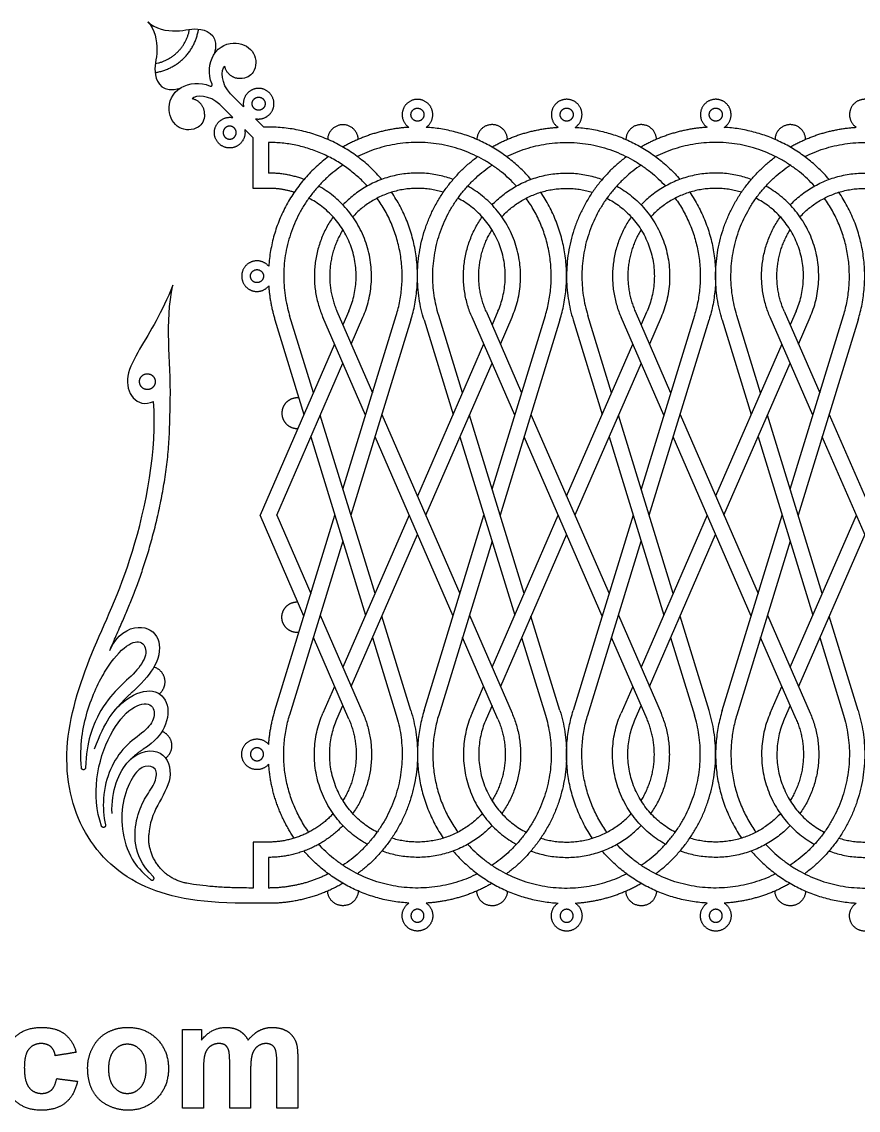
# Model space of a CAD drawing. Header units: millimetres. Extents: x -117 to 119, y -123 to 112.
# Drawn here: x 35.55 to 73.88, y -121.64 to -71.75 of the extents above; entities that cross this region are included whole.
import ezdxf

# ---------------------------------------------------------------- set-up
doc = ezdxf.new("R2010")
doc.units = ezdxf.units.MM
doc.header["$MEASUREMENT"] = 0
doc.layers.add('Layer 03', color=5, linetype='Continuous')

msp = doc.modelspace()

# ---------------------------------------------------------------- linework, layer by layer
at = {"layer": 'Layer 03'}
for p, q in [((45.715, -75.646), (45.121, -75.051)), ((45.219, -76.142), (44.624, -75.548)), ((46.645, -76.576), (46.261, -76.192)), ((46.149, -77.072), (45.765, -76.689)), ((46.149, -79.384), (46.149, -77.072)), ((48.912, -88.755), (47.823, -85.207)), ((51.306, -89.786), (49.35, -85.295)), ((49.994, -85.015), (51.623, -88.755)), ((50.54, -85.015), (50.267, -85.642)), ((50.267, -93.17), (52.711, -85.207)), ((50.65, -86.522), (51.184, -85.295)), ((55.744, -88.755), (54.655, -85.207)), ((58.138, -89.786), (56.183, -85.295)), ((56.827, -85.015), (58.455, -88.755)), ((57.373, -85.015), (57.1, -85.642)), ((57.1, -93.17), (59.544, -85.207)), ((57.483, -86.522), (58.017, -85.295)), ((62.577, -88.755), (61.488, -85.207)), ((64.971, -89.786), (63.015, -85.295)), ((63.659, -85.015), (65.287, -88.755)), ((63.932, -85.642), (64.205, -85.015)), ((66.376, -85.207), (63.932, -93.17)), ((64.849, -85.295), (64.315, -86.522)), ((69.409, -88.755), (68.32, -85.207)), ((71.803, -89.786), (69.848, -85.295)), ((70.491, -85.015), (72.12, -88.755)), ((71.038, -85.015), (70.765, -85.642)), ((70.765, -93.17), (73.209, -85.207)), ((71.147, -86.522), (71.681, -85.295)), ((47.152, -85.413), (48.481, -89.744)), ((53.383, -85.413), (50.634, -94.367)), ((53.984, -85.413), (55.314, -89.744)), ((60.215, -85.413), (57.467, -94.367)), ((60.817, -85.413), (62.146, -89.744)), ((64.299, -94.367), (67.048, -85.413)), ((67.649, -85.413), (68.978, -89.744)), ((73.88, -85.413), (71.132, -94.367)), ((49.884, -86.522), (46.468, -94.367)), ((56.717, -86.522), (53.683, -93.487)), ((60.516, -93.487), (63.549, -86.522)), ((70.382, -86.522), (67.348, -93.487)), ((47.234, -94.367), (50.267, -87.401)), ((54.066, -94.367), (57.1, -87.401)), ((63.932, -87.401), (60.899, -94.367)), ((67.731, -94.367), (70.765, -87.401)), ((51.737, -97.958), (49.228, -89.786)), ((52.053, -89.744), (55.63, -97.958)), ((58.569, -97.958), (56.061, -89.786)), ((58.886, -89.744), (62.463, -97.958)), ((65.402, -97.958), (62.893, -89.786)), ((65.718, -89.744), (69.295, -97.958)), ((72.234, -97.958), (69.726, -89.786)), ((72.551, -89.744), (76.127, -97.958)), ((48.798, -90.776), (51.306, -98.947)), ((55.314, -98.989), (51.737, -90.776)), ((55.63, -90.776), (58.138, -98.947)), ((62.146, -98.989), (58.569, -90.776)), ((62.463, -90.776), (64.971, -98.947)), ((68.978, -98.989), (65.402, -90.776)), ((69.295, -90.776), (71.803, -98.947)), ((75.811, -98.989), (72.234, -90.776)), ((48.481, -98.989), (46.468, -94.367)), ((47.152, -103.32), (49.9, -94.367)), ((47.234, -94.367), (48.798, -97.958)), ((53.301, -94.367), (50.267, -101.332)), ((53.984, -103.32), (56.732, -94.367)), ((57.1, -101.332), (60.133, -94.367)), ((63.565, -94.367), (60.817, -103.32)), ((66.965, -94.367), (63.932, -101.332)), ((67.649, -103.32), (70.397, -94.367)), ((70.765, -101.332), (73.798, -94.367)), ((50.65, -102.212), (53.683, -95.246)), ((60.516, -95.246), (57.483, -102.212)), ((64.315, -102.212), (67.348, -95.246)), ((74.181, -95.246), (71.147, -102.212)), ((50.267, -95.563), (47.823, -103.526)), ((57.1, -95.563), (54.655, -103.526)), ((61.488, -103.526), (63.932, -95.563)), ((70.765, -95.563), (68.32, -103.526)), ((49.228, -98.947), (51.184, -103.438)), ((53.383, -103.32), (52.053, -98.989)), ((56.061, -98.947), (58.017, -103.438)), ((60.215, -103.32), (58.886, -98.989)), ((62.893, -98.947), (64.849, -103.438)), ((67.048, -103.32), (65.718, -98.989)), ((69.726, -98.947), (71.681, -103.438)), ((73.88, -103.32), (72.551, -98.989)), ((50.54, -103.718), (48.912, -99.979)), ((51.623, -99.979), (52.711, -103.526)), ((57.373, -103.718), (55.744, -99.979)), ((58.455, -99.979), (59.544, -103.526)), ((64.205, -103.718), (62.577, -99.979)), ((65.287, -99.979), (66.376, -103.526)), ((71.038, -103.718), (69.409, -99.979)), ((72.12, -99.979), (73.209, -103.526)), ((49.884, -102.212), (49.35, -103.438)), ((56.183, -103.438), (56.717, -102.212)), ((63.549, -102.212), (63.015, -103.438)), ((69.848, -103.438), (70.382, -102.212)), ((49.994, -103.718), (50.267, -103.091)), ((57.1, -103.091), (56.827, -103.718)), ((63.659, -103.718), (63.932, -103.091)), ((70.765, -103.091), (70.491, -103.718)), ((46.149, -109.349), (46.149, -111.455))]:
    msp.add_line(p, q, dxfattribs=at)
for points in [[(46.851, -76.576), (46.645, -76.576)], [(46.851, -77.278), (46.851, -78.682)], [(46.851, -79.384), (46.149, -79.384)], [(46.851, -109.349), (46.149, -109.349)], [(46.851, -110.051), (46.851, -111.455)], [(46.851, -112.157), (46.149, -112.157)]]:
    msp.add_lwpolyline(points, dxfattribs=at)
for points, degree in [([(41.321, -71.748), (41.646, -72.073), (42.733, -72.286), (43.682, -71.9), (44.609, -72.449), (44.367, -73.232)], 3), ([(41.321, -71.748), (41.646, -72.073), (41.859, -73.161), (41.473, -74.109), (42.022, -75.036), (42.805, -74.795)], 3), ([(45.121, -75.051), (44.66, -74.59), (44.675, -73.941), (44.85, -73.777)], 3), ([(44.624, -75.548), (44.163, -75.087), (43.514, -75.103), (43.35, -75.277)], 3), ([(42.472, -83.815), (42.219, -84.452), (41.704, -85.515), (40.934, -86.75), (40.255, -88.02), (40.531, -89.104), (41.2, -89.335), (41.583, -89.15)], 3), ([(46.149, -112.157), (43.867, -112.157), (40.987, -111.715), (38.136, -109.151), (37.246, -105.116), (38.661, -100.593), (40.687, -96.712), (41.771, -91.342), (41.583, -89.15)], 3), ([(35.178, -118.345), (35.647, -117.844), (36.446, -117.844)], 2), ([(36.446, -117.844), (37.101, -117.844), (37.487, -118.127)], 2), ([(37.487, -118.127), (37.873, -118.409), (38.042, -118.986)], 2), ([(38.8, -118.765), (39.033, -118.317), (39.46, -118.08)], 2), ([(39.46, -118.08), (39.888, -117.844), (40.415, -117.844)], 2), ([(40.415, -117.844), (41.23, -117.844), (41.75, -118.38)], 2), ([(42.918, -117.937), (43.351, -117.937), (43.783, -117.937)], 2), ([(42.918, -121.548), (42.918, -119.743), (42.918, -117.937)], 2), ([(43.783, -118.426), (44.254, -117.844), (44.906, -117.844)], 2), ([(43.783, -117.937), (43.783, -118.182), (43.783, -118.426)], 2), ([(44.906, -117.844), (45.252, -117.844), (45.506, -117.989)], 2), ([(45.506, -117.989), (45.76, -118.134), (45.923, -118.426)], 2), ([(45.923, -118.426), (46.16, -118.134), (46.434, -117.989)], 2), ([(46.434, -117.989), (46.708, -117.844), (47.019, -117.844)], 2), ([(47.019, -117.844), (47.415, -117.844), (47.689, -118.006)], 2), ([(47.689, -118.006), (47.963, -118.168), (48.098, -118.482)], 2), ([(36.439, -118.585), (36.086, -118.585), (35.876, -118.836)], 2), ([(36.872, -118.725), (36.705, -118.585), (36.439, -118.585)], 2), ([(37.085, -119.141), (37.038, -118.864), (36.872, -118.725)], 2), ([(40.389, -118.616), (40.023, -118.616), (39.773, -118.906)], 2), ([(41.004, -118.906), (40.756, -118.616), (40.389, -118.616)], 2), ([(41.75, -118.38), (42.27, -118.915), (42.27, -119.732)], 2), ([(44.199, -118.704), (44.025, -118.823), (43.95, -119.048)], 2), ([(44.589, -118.585), (44.372, -118.585), (44.199, -118.704)], 2), ([(44.874, -118.66), (44.769, -118.585), (44.589, -118.585)], 2), ([(45.029, -118.888), (44.979, -118.735), (44.874, -118.66)], 2), ([(46.365, -118.708), (46.191, -118.83), (46.113, -119.066)], 2), ([(46.738, -118.585), (46.54, -118.585), (46.365, -118.708)], 2), ([(47.142, -118.789), (47.011, -118.585), (46.738, -118.585)], 2), ([(48.098, -118.482), (48.196, -118.714), (48.196, -119.232)], 2), ([(35.876, -118.836), (35.665, -119.087), (35.665, -119.675)], 2), ([(38.042, -118.986), (37.564, -119.064), (37.085, -119.141)], 2), ([(38.567, -119.691), (38.567, -119.213), (38.8, -118.765)], 2), ([(39.773, -118.906), (39.523, -119.197), (39.523, -119.743)], 2), ([(41.252, -119.736), (41.252, -119.197), (41.004, -118.906)], 2), ([(43.95, -119.048), (43.875, -119.272), (43.875, -119.793)], 2), ([(45.079, -119.568), (45.079, -119.041), (45.029, -118.888)], 2), ([(46.113, -119.066), (46.036, -119.303), (46.036, -119.813)], 2), ([(47.239, -119.483), (47.239, -118.946), (47.142, -118.789)], 2), ([(48.196, -119.232), (48.196, -120.39), (48.196, -121.548)], 2), ([(35.665, -119.675), (35.665, -120.329), (35.881, -120.599)], 2), ([(38.8, -120.753), (38.567, -120.317), (38.567, -119.691)], 2), ([(41.004, -120.579), (41.252, -120.288), (41.252, -119.736)], 2), ([(42.27, -119.732), (42.27, -120.557), (41.745, -121.099)], 2), ([(45.079, -121.548), (45.079, -120.558), (45.079, -119.568)], 2), ([(47.239, -121.548), (47.239, -120.516), (47.239, -119.483)], 2), ([(36.903, -120.716), (37.076, -120.563), (37.147, -120.19)], 2), ([(37.147, -120.19), (37.625, -120.252), (38.104, -120.314)], 2), ([(39.523, -119.743), (39.523, -120.288), (39.773, -120.579)], 2), ([(43.875, -119.793), (43.875, -120.67), (43.875, -121.548)], 2), ([(46.036, -119.813), (46.036, -120.681), (46.036, -121.548)], 2), ([(35.881, -120.599), (36.096, -120.869), (36.459, -120.869)], 2), ([(36.459, -120.869), (36.73, -120.869), (36.903, -120.716)], 2), ([(38.104, -120.314), (37.958, -120.97), (37.545, -121.306)], 2), ([(39.773, -120.579), (40.023, -120.869), (40.389, -120.869)], 2), ([(40.389, -120.869), (40.756, -120.869), (41.004, -120.579)], 2), ([(36.437, -121.641), (35.647, -121.641), (35.178, -121.138)], 2), ([(39.481, -121.415), (39.033, -121.189), (38.8, -120.753)], 2), ([(41.745, -121.099), (41.22, -121.641), (40.422, -121.641)], 2), ([(37.545, -121.306), (37.131, -121.641), (36.437, -121.641)], 2), ([(40.422, -121.641), (39.929, -121.641), (39.481, -121.415)], 2), ([(43.875, -121.548), (43.397, -121.548), (42.918, -121.548)], 2), ([(46.036, -121.548), (45.557, -121.548), (45.079, -121.548)], 2), ([(48.196, -121.548), (47.718, -121.548), (47.239, -121.548)], 2)]:
    msp.add_open_spline(points, degree=degree, dxfattribs=at)
for points, weights in [([(41.659, -74.075), (43.392, -73.819), (43.648, -72.086)], [1, 0.802813384778, 1]), ([(41.672, -73.664), (42.992, -73.419), (43.237, -72.099)], [1, 0.824445651992, 1]), ([(45.55, -74.356), (44.961, -74.356), (44.85, -73.777)], [1, 0.770812612413, 1]), ([(43.929, -75.977), (43.929, -75.388), (43.35, -75.277)], [1, 0.770812612413, 1]), ([(52.049, -78.974), (50.003, -76.576), (46.851, -76.576)], [1, 0.908027154003, 1]), ([(53.287, -76.588), (51.67, -76.681), (50.267, -77.491)], [1, 0.973028238055, 1]), ([(58.881, -78.974), (56.99, -76.757), (54.08, -76.588)], [1, 0.91979863763, 1]), ([(57.1, -77.491), (58.507, -76.679), (60.13, -76.587)], [1, 0.972854582456, 1]), ([(60.913, -76.588), (63.822, -76.757), (65.714, -78.974)], [1, 0.919822273338, 1]), ([(66.962, -76.587), (65.34, -76.679), (63.932, -77.491)], [1, 0.972854582447, 1]), ([(72.546, -78.974), (70.655, -76.757), (67.745, -76.588)], [1, 0.919822273325, 1]), ([(70.765, -77.491), (72.172, -76.679), (73.795, -76.587)], [1, 0.972854582455, 1]), ([(51.383, -79.28), (49.559, -77.278), (46.851, -77.278)], [1, 0.914721390699, 1]), ([(58.215, -79.28), (55.086, -75.845), (50.933, -77.93)], [1, 0.796937401363, 1]), ([(57.766, -77.93), (61.919, -75.845), (65.048, -79.28)], [1, 0.796937401387, 1]), ([(71.88, -79.28), (68.751, -75.845), (64.598, -77.93)], [1, 0.796937401345, 1]), ([(71.431, -77.93), (75.583, -75.845), (78.713, -79.28)], [1, 0.796937401366, 1]), ([(49.601, -77.93), (47.074, -79.812), (46.866, -82.957)], [1, 0.908068262291, 1]), ([(50.267, -78.318), (46.487, -80.855), (47.823, -85.207)], [1, 0.802832939664, 1]), ([(53.984, -85.413), (52.571, -80.808), (56.434, -77.93)], [1, 0.817274785276, 1]), ([(54.655, -85.207), (53.32, -80.855), (57.1, -78.318)], [1, 0.802832939664, 1]), ([(63.266, -77.93), (59.403, -80.808), (60.817, -85.413)], [1, 0.81727478541, 1]), ([(63.932, -78.318), (60.152, -80.855), (61.488, -85.207)], [1, 0.802832939745, 1]), ([(67.649, -85.413), (66.235, -80.808), (70.099, -77.93)], [1, 0.817274785276, 1]), ([(68.32, -85.207), (66.984, -80.855), (70.765, -78.318)], [1, 0.802832939664, 1]), ([(48.486, -78.974), (47.694, -78.682), (46.851, -78.682)], [1, 0.984450909839, 1]), ([(55.318, -78.974), (52.409, -77.902), (50.267, -80.143)], [1, 0.836172570118, 1]), ([(57.1, -80.143), (59.242, -77.902), (62.15, -78.974)], [1, 0.83617257014, 1]), ([(68.983, -78.974), (66.074, -77.902), (63.932, -80.143)], [1, 0.836172570102, 1]), ([(70.765, -80.143), (72.907, -77.902), (75.815, -78.974)], [1, 0.836172570121, 1]), ([(51.184, -85.295), (52.895, -81.366), (49.152, -79.28)], [1, 0.740794391491, 1]), ([(58.017, -85.295), (59.728, -81.366), (55.984, -79.28)], [1, 0.740794391494, 1]), ([(62.816, -79.28), (66.56, -81.366), (64.849, -85.295)], [1, 0.740794390066, 1]), ([(71.681, -85.295), (73.392, -81.366), (69.649, -79.28)], [1, 0.740794391494, 1]), ([(48.036, -79.563), (47.457, -79.384), (46.851, -79.384)], [1, 0.988852573002, 1]), ([(54.868, -79.563), (52.436, -78.813), (50.717, -80.69)], [1, 0.845155478584, 1]), ([(53.383, -85.413), (54.346, -82.276), (52.498, -79.563)], [1, 0.901393920566, 1]), ([(57.549, -80.69), (59.269, -78.813), (61.701, -79.563)], [1, 0.845155478606, 1]), ([(60.215, -85.413), (61.178, -82.276), (59.331, -79.563)], [1, 0.901393920568, 1]), ([(68.533, -79.563), (66.101, -78.813), (64.382, -80.69)], [1, 0.845155478568, 1]), ([(66.163, -79.563), (68.011, -82.276), (67.048, -85.413)], [1, 0.901393920795, 1]), ([(71.214, -80.69), (72.934, -78.813), (75.366, -79.563)], [1, 0.845155478587, 1]), ([(73.88, -85.413), (74.843, -82.276), (72.996, -79.563)], [1, 0.901393920568, 1]), ([(50.54, -85.015), (52.042, -81.566), (48.702, -79.835)], [1, 0.730492890583, 1]), ([(52.711, -85.207), (53.603, -82.304), (51.832, -79.835)], [1, 0.896044061588, 1]), ([(57.373, -85.015), (58.875, -81.566), (55.534, -79.835)], [1, 0.730492890586, 1]), ([(59.544, -85.207), (60.435, -82.304), (58.665, -79.835)], [1, 0.89604406159, 1]), ([(62.367, -79.835), (65.707, -81.566), (64.205, -85.015)], [1, 0.730492890222, 1]), ([(65.497, -79.835), (67.268, -82.304), (66.376, -85.207)], [1, 0.896044061885, 1]), ([(71.038, -85.015), (72.54, -81.566), (69.199, -79.835)], [1, 0.730492890586, 1]), ([(73.209, -85.207), (74.1, -82.304), (72.33, -79.835)], [1, 0.89604406159, 1]), ([(49.818, -80.69), (48.29, -82.861), (49.35, -85.295)], [1, 0.871859554828, 1]), ([(56.183, -85.295), (55.123, -82.861), (56.65, -80.69)], [1, 0.871859554854, 1]), ([(63.483, -80.69), (61.955, -82.861), (63.015, -85.295)], [1, 0.871859554843, 1]), ([(69.848, -85.295), (68.788, -82.861), (70.315, -80.69)], [1, 0.871859554854, 1]), ([(50.267, -81.282), (49.15, -83.077), (49.994, -85.015)], [1, 0.885263994369, 1]), ([(56.827, -85.015), (55.982, -83.077), (57.1, -81.282)], [1, 0.885263994205, 1]), ([(63.932, -81.282), (62.815, -83.077), (63.659, -85.015)], [1, 0.885263994383, 1]), ([(70.491, -85.015), (69.647, -83.077), (70.765, -81.282)], [1, 0.885263994205, 1]), ([(46.866, -83.86), (46.919, -84.653), (47.152, -85.413)], [1, 0.993298128923, 1]), ([(39.777, -103.358), (40.194, -102.838), (40.692, -102.394)], [1, 0.996599866918, 1]), ([(46.866, -104.873), (46.919, -104.08), (47.152, -103.32)], [1, 0.993298128795, 1]), ([(48.702, -108.898), (46.932, -106.43), (47.823, -103.526)], [1, 0.896044061956, 1]), ([(51.383, -109.453), (47.639, -107.367), (49.35, -103.438)], [1, 0.740794391906, 1]), ([(51.832, -108.898), (48.492, -107.167), (49.994, -103.718)], [1, 0.73049289016, 1]), ([(52.711, -103.526), (54.047, -107.878), (50.267, -110.415)], [1, 0.802832939649, 1]), ([(50.54, -103.718), (51.384, -105.656), (50.267, -107.451)], [1, 0.885263994129, 1]), ([(51.184, -103.438), (52.244, -105.872), (50.717, -108.044)], [1, 0.871859555081, 1]), ([(53.383, -103.32), (54.796, -107.925), (50.933, -110.804)], [1, 0.817274785297, 1]), ([(53.984, -103.32), (53.021, -106.457), (54.868, -109.17)], [1, 0.901393920212, 1]), ([(54.655, -103.526), (53.764, -106.43), (55.534, -108.898)], [1, 0.896044061955, 1]), ([(56.183, -103.438), (54.472, -107.367), (58.215, -109.453)], [1, 0.740794391575, 1]), ([(56.827, -103.718), (55.325, -107.167), (58.665, -108.898)], [1, 0.730492888735, 1]), ([(59.544, -103.526), (60.88, -107.878), (57.1, -110.415)], [1, 0.802832939646, 1]), ([(57.373, -103.718), (58.217, -105.656), (57.1, -107.451)], [1, 0.885263994126, 1]), ([(58.017, -103.438), (59.076, -105.872), (57.549, -108.044)], [1, 0.871859555079, 1]), ([(60.215, -103.32), (61.629, -107.925), (57.766, -110.804)], [1, 0.817274785294, 1]), ([(61.701, -109.17), (59.854, -106.457), (60.817, -103.32)], [1, 0.901393920514, 1]), ([(62.367, -108.898), (60.597, -106.43), (61.488, -103.526)], [1, 0.896044062206, 1]), ([(65.048, -109.453), (61.304, -107.367), (63.015, -103.438)], [1, 0.740794391886, 1]), ([(65.497, -108.898), (62.157, -107.167), (63.659, -103.718)], [1, 0.730492890139, 1]), ([(63.932, -110.415), (67.712, -107.878), (66.376, -103.526)], [1, 0.802832939804, 1]), ([(63.932, -107.451), (65.049, -105.656), (64.205, -103.718)], [1, 0.88526399417, 1]), ([(64.382, -108.044), (65.909, -105.872), (64.849, -103.438)], [1, 0.871859554926, 1]), ([(64.598, -110.804), (68.461, -107.925), (67.048, -103.32)], [1, 0.817274785394, 1]), ([(67.649, -103.32), (66.686, -106.457), (68.533, -109.17)], [1, 0.901393920212, 1]), ([(68.32, -103.526), (67.429, -106.43), (69.199, -108.898)], [1, 0.896044061955, 1]), ([(69.848, -103.438), (68.137, -107.367), (71.88, -109.453)], [1, 0.740794391575, 1]), ([(70.491, -103.718), (68.989, -107.167), (72.33, -108.898)], [1, 0.730492888735, 1]), ([(73.209, -103.526), (74.545, -107.878), (70.765, -110.415)], [1, 0.802832939646, 1]), ([(71.038, -103.718), (71.882, -105.656), (70.765, -107.451)], [1, 0.885263994126, 1]), ([(71.681, -103.438), (72.741, -105.872), (71.214, -108.044)], [1, 0.871859555079, 1]), ([(73.88, -103.32), (75.294, -107.925), (71.431, -110.804)], [1, 0.817274785294, 1]), ([(40.433, -105.659), (40.738, -105.332), (41.115, -105.093)], [1, 0.992004095914, 1]), ([(48.036, -109.17), (46.989, -107.633), (46.866, -105.776)], [1, 0.964873296717, 1]), ([(49.818, -108.044), (48.621, -109.349), (46.851, -109.349)], [1, 0.91532316441, 1]), ([(56.65, -108.044), (54.931, -109.92), (52.498, -109.17)], [1, 0.845155478589, 1]), ([(59.331, -109.17), (61.763, -109.92), (63.483, -108.044)], [1, 0.845155478568, 1]), ([(70.315, -108.044), (68.595, -109.92), (66.163, -109.17)], [1, 0.845155478606, 1]), ([(72.996, -109.17), (75.428, -109.92), (77.147, -108.044)], [1, 0.845155478587, 1]), ([(50.267, -108.591), (48.871, -110.051), (46.851, -110.051)], [1, 0.919514415832, 1]), ([(57.1, -108.591), (54.958, -110.831), (52.049, -109.759)], [1, 0.836172570124, 1]), ([(58.881, -109.759), (61.79, -110.831), (63.932, -108.591)], [1, 0.836172570102, 1]), ([(70.765, -108.591), (68.622, -110.831), (65.714, -109.759)], [1, 0.83617257014, 1]), ([(72.546, -109.759), (75.455, -110.831), (77.597, -108.591)], [1, 0.836172570121, 1]), ([(43.117, -111.24), (41.267, -110.901), (41.367, -109.022)], [1, 0.750875177198, 1]), ([(53.287, -112.146), (50.377, -111.977), (48.486, -109.759)], [1, 0.919798637539, 1]), ([(56.434, -110.804), (52.281, -112.888), (49.152, -109.453)], [1, 0.796937401369, 1]), ([(55.318, -109.759), (57.214, -111.981), (60.13, -112.146)], [1, 0.91950346174, 1]), ([(55.984, -109.453), (59.113, -112.888), (63.266, -110.804)], [1, 0.796937401345, 1]), ([(66.962, -112.146), (64.046, -111.981), (62.15, -109.759)], [1, 0.919503461716, 1]), ([(70.099, -110.804), (65.946, -112.888), (62.816, -109.453)], [1, 0.796937401387, 1]), ([(68.983, -109.759), (70.879, -111.981), (73.795, -112.146)], [1, 0.919503461702, 1]), ([(69.649, -109.453), (72.778, -112.888), (76.931, -110.804)], [1, 0.796937401366, 1]), ([(49.601, -110.804), (48.303, -111.455), (46.851, -111.455)], [1, 0.973068108106, 1]), ([(50.267, -111.242), (48.682, -112.157), (46.851, -112.157)], [1, 0.965925826299, 1]), ([(57.1, -111.242), (55.697, -112.052), (54.08, -112.146)], [1, 0.973028238154, 1]), ([(60.913, -112.146), (62.53, -112.052), (63.932, -111.242)], [1, 0.973042132759, 1]), ([(70.765, -111.242), (69.362, -112.052), (67.745, -112.146)], [1, 0.973042132745, 1])]:
    msp.add_rational_spline(points, weights, degree=2, dxfattribs=at)
for points, knots in [([(44.271, -74.604), (44.054, -74.155), (44.251, -72.953), (45.438, -72.576), (46.304, -73.111), (46.322, -74.037), (45.843, -74.356), (45.55, -74.356)], [0.807111, 0.807111, 0.807111, 0.807111, 3.930591, 7.861183, 11.791774, 15.722366, 18.3458, 18.3458, 18.3458, 18.3458]), ([(43.929, -75.977), (43.929, -76.27), (43.61, -76.749), (42.684, -76.731), (42.149, -75.865), (42.526, -74.678), (43.728, -74.481), (44.177, -74.698)], [-18.3458, -18.3458, -18.3458, -18.3458, -15.722365, -11.791774, -7.861182, -3.930591, -0.807111, -0.807111, -0.807111, -0.807111]), ([(39.582, -100.561), (39.655, -100.391), (39.829, -99.991), (40.094, -99.391), (40.364, -98.765), (40.613, -98.158), (40.856, -97.525), (41.096, -96.844), (41.33, -96.109), (41.555, -95.318), (41.766, -94.476), (41.951, -93.608), (42.109, -92.714), (42.23, -91.809), (42.308, -90.891), (42.333, -89.984), (42.418, -87.429), (42.102, -85.584), (42.472, -83.815)], [46.658011, 46.658011, 46.658011, 46.658011, 48.235404, 50.393897, 52.255166, 54.068951, 55.99361, 58.049415, 60.239494, 62.585463, 65.075952, 67.655771, 70.174139, 72.825765, 75.455741, 78.047076, 80.578681, 97.0593, 97.0593, 97.0593, 97.0593]), ([(39.582, -100.561), (39.901, -99.827), (40.985, -99.247), (41.967, -99.938), (41.84, -101.119), (41.189, -101.949), (40.692, -102.394)], [0, 0, 0, 0, 4.932663, 9.865327, 14.79799, 18.355949, 18.355949, 18.355949, 18.355949]), ([(38.279, -105.948), (38.196, -104.919), (38.5, -103.2), (39.392, -101.336), (40.393, -100.198), (41.117, -100.094), (41.342, -100.75), (40.796, -101.572), (39.927, -102.276), (39.092, -103.306), (38.512, -104.722), (38.467, -105.944)], [0.361388, 0.361388, 0.361388, 0.361388, 4.506144, 9.012288, 13.518431, 18.024575, 22.530719, 27.036863, 31.543006, 36.04915, 40.304058, 40.304058, 40.304058, 40.304058]), ([(38.879, -105.074), (39.362, -103.807), (40.182, -102.757), (41.49, -102.236), (42.326, -102.835), (42.237, -104.044), (41.66, -104.746), (41.115, -105.093)], [0, 0, 0, 0, 5.221477, 10.442954, 15.664431, 20.885909, 25.17337, 25.17337, 25.17337, 25.17337]), ([(39.202, -108.616), (38.962, -107.913), (38.856, -106.341), (39.557, -104.314), (40.601, -103.046), (41.549, -102.923), (41.709, -103.644), (41.219, -104.276), (40.229, -104.926), (39.572, -105.987), (39.237, -107.129), (39.293, -108.171), (39.382, -108.566)], [0.293188, 0.293188, 0.293188, 0.293188, 4.142259, 8.284517, 12.426776, 16.569034, 20.711293, 24.853551, 28.99581, 33.138068, 37.280327, 40.234386, 40.234386, 40.234386, 40.234386]), ([(39.686, -108.033), (39.639, -107.022), (40.332, -105.219), (42.119, -105.005), (42.534, -106.439), (41.734, -107.628), (41.394, -108.506), (41.367, -109.022)], [0, 0, 0, 0, 5.267281, 10.534562, 15.801843, 21.069124, 26.20239, 26.20239, 26.20239, 26.20239]), ([(41.585, -110.945), (41.012, -110.367), (40.648, -109.385), (40.806, -108.15), (41.215, -107.249), (41.729, -106.588), (41.754, -105.926), (41.202, -105.793), (40.667, -106.194), (40.154, -107.373), (40.075, -108.731), (40.489, -110.106), (41.015, -110.699), (41.468, -111.074)], [0.393593, 0.393593, 0.393593, 0.393593, 3.621933, 7.243866, 10.865798, 14.487731, 18.109664, 21.731597, 25.35353, 28.975463, 32.597395, 36.219328, 38.92861, 38.92861, 38.92861, 38.92861]), ([(46.149, -111.455), (45.886, -111.455), (45.384, -111.449), (44.667, -111.42), (44.018, -111.369), (43.509, -111.306), (43.216, -111.258), (43.117, -111.24)], [0, 0, 0, 0, 2.248549, 4.285416, 6.130499, 7.811719, 8.669021, 8.669021, 8.669021, 8.669021])]:
    msp.add_open_spline(points, degree=3, knots=knots, dxfattribs=at)
for points, weights, knots in [([(44.177, -74.698), (44.222, -74.72), (44.257, -74.685), (44.293, -74.649), (44.271, -74.604)], [1, 0.81495843267, 1, 0.81495843267, 1], [-0.8071113, -0.8071113, -0.8071113, -0.5598558, -0.5598558, -0.3126002, -0.3126002, -0.3126002]), ([(46.261, -76.192), (46.773, -76.297), (47.021, -75.837), (47.269, -75.377), (46.899, -75.008), (46.53, -74.638), (46.07, -74.886), (45.61, -75.134), (45.715, -75.646)], [1, 0.802213208335, 1, 0.802213208335, 1, 0.802213208335, 1, 0.802213208335, 1], [9.018741, 9.018741, 9.018741, 11.577954, 11.577954, 14.137167, 14.137167, 16.69638, 16.69638, 19.255593, 19.255593, 19.255593]), ([(46.702, -75.504), (46.702, -75.206), (46.403, -75.206), (46.104, -75.206), (46.104, -75.504), (46.104, -75.803), (46.403, -75.803), (46.702, -75.803), (46.702, -75.504)], [1, 0.707106781187, 1, 0.707106781187, 1, 0.707106781187, 1, 0.707106781187, 1], [0, 0, 0, 3.141593, 3.141593, 6.283185, 6.283185, 9.424778, 9.424778, 12.566371, 12.566371, 12.566371]), ([(54.08, -76.588), (54.507, -76.295), (54.354, -75.801), (54.201, -75.306), (53.683, -75.306), (53.166, -75.306), (53.013, -75.801), (52.86, -76.295), (53.287, -76.588)], [1, 0.804795406185, 1, 0.804795406185, 1, 0.804795406185, 1, 0.804795406185, 1], [10.624238, 10.624238, 10.624238, 13.166101, 13.166101, 15.707963, 15.707963, 18.249826, 18.249826, 20.791688, 20.791688, 20.791688]), ([(60.913, -76.588), (61.345, -76.298), (61.194, -75.8), (61.042, -75.303), (60.522, -75.302), (60.002, -75.302), (59.85, -75.799), (59.698, -76.297), (60.13, -76.587)], [1, 0.803589736796, 1, 0.803589736796, 1, 0.803589736796, 1, 0.803589736796, 1], [10.606387, 10.606387, 10.606387, 13.156363, 13.156363, 15.70634, 15.70634, 18.256316, 18.256316, 20.806293, 20.806293, 20.806293]), ([(67.745, -76.588), (68.177, -76.298), (68.026, -75.8), (67.875, -75.303), (67.355, -75.302), (66.835, -75.302), (66.683, -75.799), (66.531, -76.297), (66.962, -76.587)], [1, 0.803589736795, 1, 0.803589736795, 1, 0.803589736795, 1, 0.803589736795, 1], [10.606387, 10.606387, 10.606387, 13.156363, 13.156363, 15.70634, 15.70634, 18.256316, 18.256316, 20.806293, 20.806293, 20.806293]), ([(74.578, -76.588), (75.01, -76.298), (74.859, -75.8), (74.707, -75.303), (74.187, -75.302), (73.667, -75.302), (73.515, -75.799), (73.363, -76.297), (73.795, -76.587)], [1, 0.803589736794, 1, 0.803589736794, 1, 0.803589736794, 1, 0.803589736794, 1], [10.606387, 10.606387, 10.606387, 13.156363, 13.156363, 15.70634, 15.70634, 18.256316, 18.256316, 20.806293, 20.806293, 20.806293]), ([(53.982, -76.008), (53.982, -75.709), (53.683, -75.709), (53.385, -75.709), (53.385, -76.008), (53.385, -76.307), (53.683, -76.307), (53.982, -76.307), (53.982, -76.008)], [1, 0.707106781187, 1, 0.707106781187, 1, 0.707106781187, 1, 0.707106781187, 1], [0, 0, 0, 3.141593, 3.141593, 6.283185, 6.283185, 9.424778, 9.424778, 12.566371, 12.566371, 12.566371]), ([(60.821, -76.004), (60.821, -75.706), (60.522, -75.706), (60.223, -75.706), (60.223, -76.004), (60.223, -76.303), (60.522, -76.303), (60.821, -76.303), (60.821, -76.004)], [1, 0.707106781187, 1, 0.707106781187, 1, 0.707106781187, 1, 0.707106781187, 1], [0, 0, 0, 3.141593, 3.141593, 6.283185, 6.283185, 9.424778, 9.424778, 12.566371, 12.566371, 12.566371]), ([(67.653, -76.004), (67.653, -75.706), (67.354, -75.706), (67.056, -75.706), (67.056, -76.004), (67.056, -76.303), (67.354, -76.303), (67.653, -76.303), (67.653, -76.004)], [1, 0.707106781187, 1, 0.707106781187, 1, 0.707106781187, 1, 0.707106781187, 1], [0, 0, 0, 3.141593, 3.141593, 6.283185, 6.283185, 9.424778, 9.424778, 12.566371, 12.566371, 12.566371]), ([(45.765, -76.689), (45.87, -77.2), (45.41, -77.448), (44.95, -77.696), (44.581, -77.327), (44.211, -76.957), (44.459, -76.497), (44.707, -76.037), (45.219, -76.142)], [1, 0.802213208335, 1, 0.802213208335, 1, 0.802213208335, 1, 0.802213208335, 1], [9.018741, 9.018741, 9.018741, 11.577954, 11.577954, 14.137167, 14.137167, 16.69638, 16.69638, 19.255593, 19.255593, 19.255593]), ([(45.077, -77.129), (44.778, -77.129), (44.778, -76.83), (44.778, -76.531), (45.077, -76.531), (45.376, -76.531), (45.376, -76.83), (45.376, -77.129), (45.077, -77.129)], [1, 0.707106781187, 1, 0.707106781187, 1, 0.707106781187, 1, 0.707106781187, 1], [0, 0, 0, 3.141593, 3.141593, 6.283185, 6.283185, 9.424778, 9.424778, 12.566371, 12.566371, 12.566371]), ([(50.969, -77.139), (50.939, -76.467), (50.267, -76.467), (49.595, -76.467), (49.566, -77.139)], [1, 0.72230586958, 1, 0.72230586958, 1], [12.653301, 12.653301, 12.653301, 15.707963, 15.707963, 18.762625, 18.762625, 18.762625]), ([(57.807, -77.136), (57.779, -76.461), (57.103, -76.463), (56.428, -76.466), (56.404, -77.141)], [1, 0.720622540082, 1, 0.720622540082, 1], [12.650874, 12.650874, 12.650874, 15.71526, 15.71526, 18.779646, 18.779646, 18.779646]), ([(64.64, -77.136), (64.611, -76.461), (63.936, -76.463), (63.26, -76.466), (63.236, -77.141)], [1, 0.720622539964, 1, 0.720622539964, 1], [12.650874, 12.650874, 12.650874, 15.71526, 15.71526, 18.779646, 18.779646, 18.779646]), ([(71.472, -77.136), (71.444, -76.461), (70.768, -76.463), (70.092, -76.466), (70.069, -77.141)], [1, 0.720622540079, 1, 0.720622540079, 1], [12.650874, 12.650874, 12.650874, 15.71526, 15.71526, 18.779646, 18.779646, 18.779646]), ([(46.866, -82.957), (46.55, -82.581), (46.088, -82.749), (45.626, -82.917), (45.626, -83.408), (45.626, -83.9), (46.088, -84.068), (46.55, -84.236), (46.866, -83.86)], [1, 0.819226834444, 1, 0.819226834444, 1, 0.819226834444, 1, 0.819226834444, 1], [1.397307, 1.397307, 1.397307, 3.840246, 3.840246, 6.283185, 6.283185, 8.726125, 8.726125, 11.169064, 11.169064, 11.169064]), ([(46.627, -83.408), (46.627, -83.11), (46.328, -83.11), (46.03, -83.11), (46.03, -83.408), (46.03, -83.707), (46.328, -83.707), (46.627, -83.707), (46.627, -83.408)], [1, 0.707106781187, 1, 0.707106781187, 1, 0.707106781187, 1, 0.707106781187, 1], [0, 0, 0, 3.141593, 3.141593, 6.283185, 6.283185, 9.424778, 9.424778, 12.566371, 12.566371, 12.566371]), ([(41.548, -88.511), (41.814, -88.267), (41.57, -88.002), (41.326, -87.736), (41.06, -87.979), (40.795, -88.223), (41.038, -88.489), (41.282, -88.755), (41.548, -88.511)], [1, 0.707106781187, 1, 0.707106781187, 1, 0.707106781187, 1, 0.707106781187, 1], [0, 0, 0, 1.614005, 1.614005, 3.228011, 3.228011, 4.842016, 4.842016, 6.456021, 6.456021, 6.456021]), ([(48.251, -88.993), (47.946, -88.958), (47.713, -89.158), (47.481, -89.358), (47.469, -89.665), (47.458, -89.971), (47.675, -90.188), (47.892, -90.404), (48.199, -90.392)], [1, 0.916392028629, 1, 0.916392028629, 1, 0.916392028629, 1, 0.916392028629, 1], [15.480802, 15.480802, 15.480802, 17.1281, 17.1281, 18.775398, 18.775398, 20.422696, 20.422696, 22.069994, 22.069994, 22.069994]), ([(48.251, -99.74), (47.946, -99.775), (47.713, -99.575), (47.481, -99.375), (47.469, -99.068), (47.458, -98.762), (47.675, -98.545), (47.892, -98.329), (48.199, -98.341)], [1, 0.916392028639, 1, 0.916392028639, 1, 0.916392028639, 1, 0.916392028639, 1], [15.480802, 15.480802, 15.480802, 17.1281, 17.1281, 18.775398, 18.775398, 20.422696, 20.422696, 22.069994, 22.069994, 22.069994]), ([(41.85, -102.554), (42.186, -102.286), (42.101, -101.866), (42.016, -101.445), (41.602, -101.329)], [1, 0.853107472458, 1, 0.853107472458, 1], [10.770969, 10.770969, 10.770969, 12.966504, 12.966504, 15.162039, 15.162039, 15.162039]), ([(42.14, -105.5), (42.477, -105.254), (42.422, -104.841), (42.368, -104.428), (41.979, -104.277)], [1, 0.859821339427, 1, 0.859821339427, 1], [10.684006, 10.684006, 10.684006, 12.827513, 12.827513, 14.97102, 14.97102, 14.97102]), ([(46.866, -105.776), (46.55, -106.153), (46.088, -105.985), (45.626, -105.816), (45.626, -105.325), (45.626, -104.833), (46.088, -104.665), (46.55, -104.497), (46.866, -104.873)], [1, 0.819226834444, 1, 0.819226834444, 1, 0.819226834444, 1, 0.819226834444, 1], [1.397307, 1.397307, 1.397307, 3.840246, 3.840246, 6.283185, 6.283185, 8.726125, 8.726125, 11.169064, 11.169064, 11.169064]), ([(46.627, -105.325), (46.627, -105.624), (46.328, -105.624), (46.03, -105.624), (46.03, -105.325), (46.03, -105.026), (46.328, -105.026), (46.627, -105.026), (46.627, -105.325)], [1, 0.707106781187, 1, 0.707106781187, 1, 0.707106781187, 1, 0.707106781187, 1], [0, 0, 0, 3.141593, 3.141593, 6.283185, 6.283185, 9.424778, 9.424778, 12.566371, 12.566371, 12.566371]), ([(38.467, -105.944), (38.463, -106.032), (38.375, -106.034), (38.286, -106.036), (38.279, -105.948)], [1, 0.727545472153, 1, 0.727545472153, 1], [0, 0, 0, 0.4050993, 0.4050993, 0.8101985, 0.8101985, 0.8101985]), ([(39.382, -108.566), (39.401, -108.652), (39.316, -108.676), (39.231, -108.701), (39.202, -108.616)], [1, 0.72597696254, 1, 0.72597696254, 1], [0, 0, 0, 0.404893, 0.404893, 0.8097859, 0.8097859, 0.8097859]), ([(41.468, -111.074), (41.532, -111.127), (41.588, -111.066), (41.644, -111.004), (41.585, -110.945)], [1, 0.724228533971, 1, 0.724228533971, 1], [0, 0, 0, 0.3789576, 0.3789576, 0.7579151, 0.7579151, 0.7579151]), ([(50.969, -111.595), (50.939, -112.266), (50.267, -112.266), (49.595, -112.266), (49.566, -111.595)], [1, 0.722305870075, 1, 0.722305870075, 1], [0.08693, 0.08693, 0.08693, 3.141593, 3.141593, 6.196255, 6.196255, 6.196255]), ([(57.807, -111.597), (57.779, -112.272), (57.103, -112.27), (56.428, -112.267), (56.404, -111.592)], [1, 0.720622540548, 1, 0.720622540548, 1], [0.084503, 0.084503, 0.084503, 3.148889, 3.148889, 6.213275, 6.213275, 6.213275]), ([(64.64, -111.597), (64.611, -112.272), (63.936, -112.27), (63.26, -112.267), (63.236, -111.592)], [1, 0.720622540197, 1, 0.720622540197, 1], [12.650874, 12.650874, 12.650874, 15.71526, 15.71526, 18.779646, 18.779646, 18.779646]), ([(71.472, -111.597), (71.444, -112.272), (70.768, -112.27), (70.092, -112.267), (70.069, -111.592)], [1, 0.720622540079, 1, 0.720622540079, 1], [12.650874, 12.650874, 12.650874, 15.71526, 15.71526, 18.779646, 18.779646, 18.779646]), ([(54.08, -112.146), (54.507, -112.438), (54.354, -112.933), (54.201, -113.427), (53.683, -113.427), (53.166, -113.427), (53.013, -112.933), (52.86, -112.438), (53.287, -112.146)], [1, 0.804795406516, 1, 0.804795406516, 1, 0.804795406516, 1, 0.804795406516, 1], [10.624238, 10.624238, 10.624238, 13.166101, 13.166101, 15.707963, 15.707963, 18.249826, 18.249826, 20.791688, 20.791688, 20.791688]), ([(60.913, -112.146), (61.345, -112.435), (61.194, -112.933), (61.042, -113.43), (60.522, -113.431), (60.002, -113.431), (59.85, -112.934), (59.698, -112.437), (60.13, -112.146)], [1, 0.803589737132, 1, 0.803589737132, 1, 0.803589737132, 1, 0.803589737132, 1], [10.606387, 10.606387, 10.606387, 13.156363, 13.156363, 15.70634, 15.70634, 18.256316, 18.256316, 20.806293, 20.806293, 20.806293]), ([(67.745, -112.146), (68.177, -112.435), (68.026, -112.933), (67.875, -113.43), (67.355, -113.431), (66.835, -113.431), (66.683, -112.934), (66.531, -112.437), (66.962, -112.146)], [1, 0.803589736795, 1, 0.803589736795, 1, 0.803589736795, 1, 0.803589736795, 1], [10.606387, 10.606387, 10.606387, 13.156363, 13.156363, 15.70634, 15.70634, 18.256316, 18.256316, 20.806293, 20.806293, 20.806293]), ([(74.578, -112.146), (75.01, -112.435), (74.859, -112.933), (74.707, -113.43), (74.187, -113.431), (73.667, -113.431), (73.515, -112.934), (73.363, -112.437), (73.795, -112.146)], [1, 0.803589736794, 1, 0.803589736794, 1, 0.803589736794, 1, 0.803589736794, 1], [10.606387, 10.606387, 10.606387, 13.156363, 13.156363, 15.70634, 15.70634, 18.256316, 18.256316, 20.806293, 20.806293, 20.806293]), ([(53.982, -112.725), (53.982, -113.024), (53.683, -113.024), (53.385, -113.024), (53.385, -112.725), (53.385, -112.427), (53.683, -112.427), (53.982, -112.427), (53.982, -112.725)], [1, 0.707106781187, 1, 0.707106781187, 1, 0.707106781187, 1, 0.707106781187, 1], [0, 0, 0, 3.141593, 3.141593, 6.283185, 6.283185, 9.424778, 9.424778, 12.566371, 12.566371, 12.566371]), ([(60.821, -112.729), (60.821, -113.028), (60.522, -113.028), (60.223, -113.028), (60.223, -112.729), (60.223, -112.43), (60.522, -112.43), (60.821, -112.43), (60.821, -112.729)], [1, 0.707106781187, 1, 0.707106781187, 1, 0.707106781187, 1, 0.707106781187, 1], [0, 0, 0, 3.141593, 3.141593, 6.283185, 6.283185, 9.424778, 9.424778, 12.566371, 12.566371, 12.566371]), ([(67.653, -112.729), (67.653, -113.028), (67.354, -113.028), (67.056, -113.028), (67.056, -112.729), (67.056, -112.43), (67.354, -112.43), (67.653, -112.43), (67.653, -112.729)], [1, 0.707106781187, 1, 0.707106781187, 1, 0.707106781187, 1, 0.707106781187, 1], [0, 0, 0, 3.141593, 3.141593, 6.283185, 6.283185, 9.424778, 9.424778, 12.566371, 12.566371, 12.566371])]:
    msp.add_rational_spline(points, weights, degree=2, knots=knots, dxfattribs=at)

doc.saveas('drawing.dxf')
